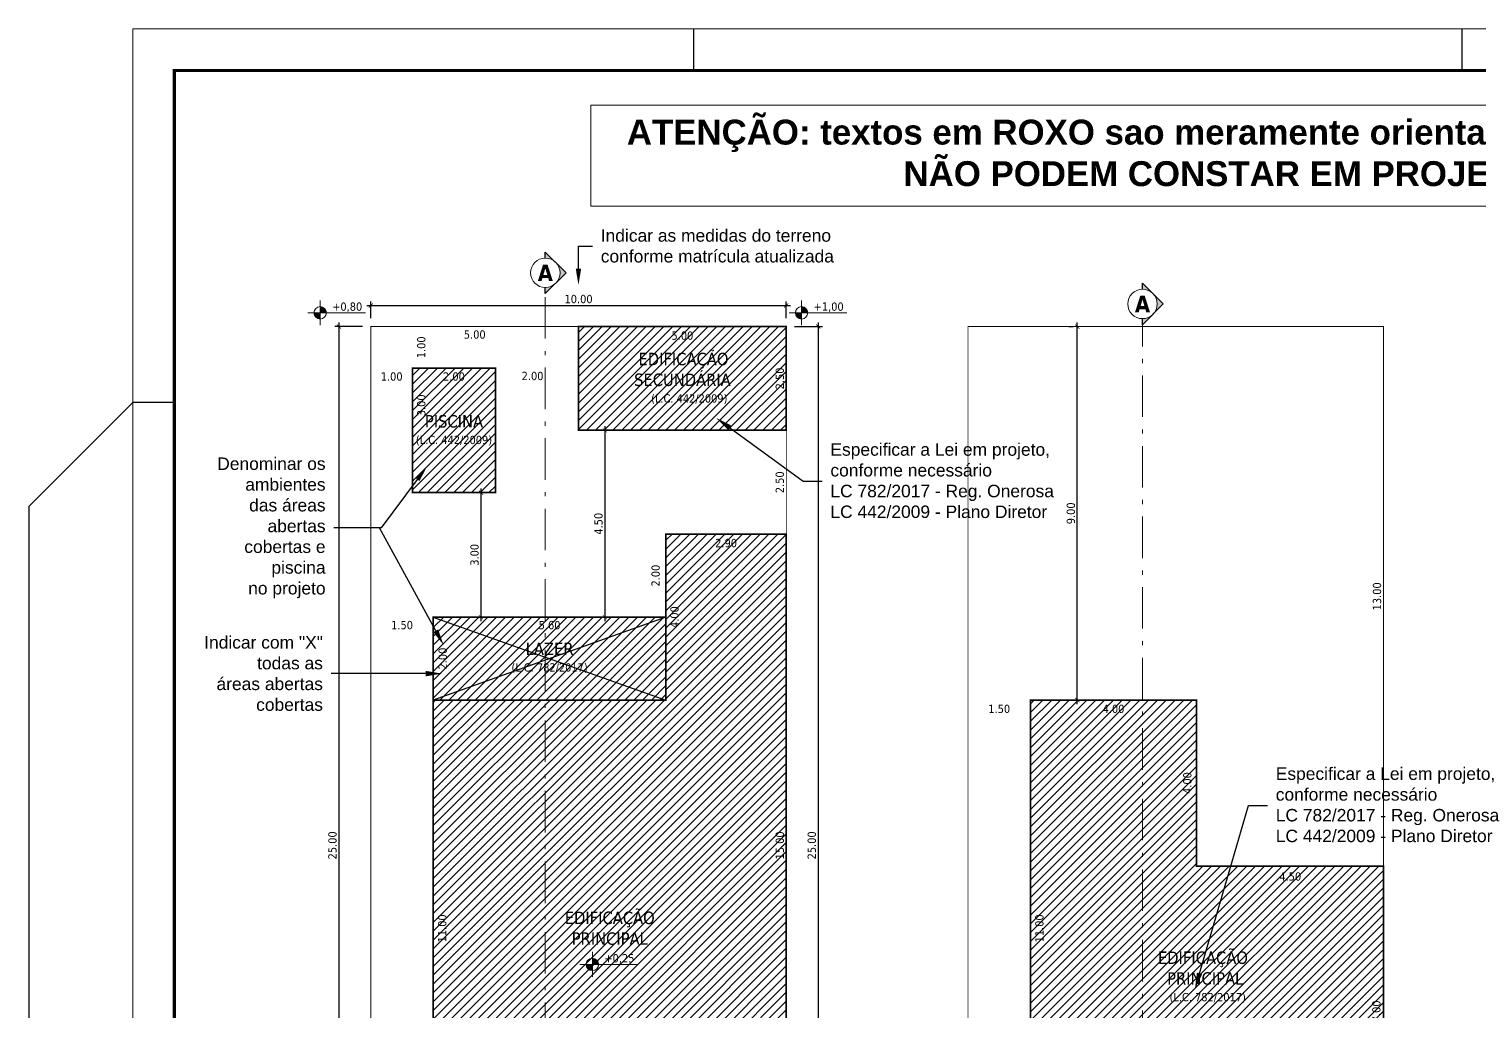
# Model space of a CAD drawing. Extents: x 1213.3 to 1311.5, y 1171.4 to 1217.5.
# Drawn here: x 1213.27 to 1248.2, y 1190.81 to 1214.47 of the extents above; entities that cross this region are included whole.
import ezdxf
from ezdxf import colors
from ezdxf.entities.mleader import LeaderData, LeaderLine
from ezdxf.math import Vec2, Vec3

# ---------------------------------------------------------------- set-up
doc = ezdxf.new("R2010")
doc.units = 0
doc.linetypes.add('Linha Para Cortes', pattern=[1.6, 1, -0.3, 0, -0.3])
doc.layers.add('Observações - NÃO PLOTAR', color=200, linetype='Continuous', plot=False)
doc.styles.add('_arial decreto', font='arial.ttf')
doc.styles.add('_tahoma decreto', font='tahoma.ttf')
doc.dimstyles.new('100 COM LINHAS DECRETO', dxfattribs={"dimtxt": 0.2, "dimasz": 0.1, "dimexe": 0.1, "dimexo": 0.2, "dimgap": 0.05, "dimtad": 1, "dimzin": 4, "dimdsep": 46, "dimtxsty": '_tahoma decreto', "dimblk": 'ARCHTICK', "dimcen": 2, "dimdle": 0.1, "dimazin": 0, "dimtfac": 1, "dimtofl": 0, "dimtmove": 2, "dimatfit": 3, "dimldrblk": 'OPEN30', "dimfxl": 1, "dimtolj": 1, "dimtzin": 0, "dimarcsym": 0})
doc.dimstyles.new('100 SEM LINHAS DECRETO', dxfattribs={"dimtxt": 0.2, "dimasz": 0.1, "dimexe": 0.1, "dimexo": 0.2, "dimgap": 0.05, "dimtad": 1, "dimzin": 4, "dimdsep": 46, "dimtxsty": '_tahoma decreto', "dimblk": 'ARCHTICK', "dimcen": 2, "dimdle": 0.1, "dimse1": 1, "dimse2": 1, "dimsd1": 1, "dimsd2": 1, "dimazin": 0, "dimtfac": 1, "dimtofl": 0, "dimtmove": 2, "dimatfit": 3, "dimldrblk": 'OPEN30', "dimfxl": 1, "dimtolj": 1, "dimtzin": 0, "dimarcsym": 0})
pattern_1 = [(45, (1017.38674, 1222.6896), (-0.10606602, 0.10606602), [])]

# ---------------------------------------------------------------- blocks, each defined once
blk = doc.blocks.new('_ArchTick')
at = {"color": 0, "linetype": 'ByBlock', "const_width": 0.15}
blk.add_lwpolyline([(-0.5, -0.5), (0.5, 0.5)], dxfattribs=at)
blk = doc.blocks.new('*D7')
at = {"color": 0, "lineweight": -2, "transparency": 16777216}
for p, q in [((1221.402, 1207.811), (1231.602, 1207.811)), ((1221.502, 1207.503), (1221.502, 1207.911)), ((1231.502, 1207.503), (1231.502, 1207.911))]:
    blk.add_line(p, q, dxfattribs=at)
at = {"layer": 'Defpoints', "color": 0, "ltscale": 2, "transparency": 16777216}
for p in [(1231.502, 1207.811), (1221.502, 1207.303), (1231.502, 1207.303)]:
    blk.add_point(p, dxfattribs=at)
at = {"color": 0, "lineweight": -2, "ltscale": 2, "transparency": 16777216, "xscale": 0.1, "yscale": 0.1, "zscale": 0.1, "rotation": 180}
blk.add_blockref('_ArchTick', (1221.502, 1207.811), dxfattribs=at)
at = {"color": 0, "lineweight": -2, "ltscale": 2, "transparency": 16777216, "xscale": 0.1, "yscale": 0.1, "zscale": 0.1}
blk.add_blockref('_ArchTick', (1231.502, 1207.811), dxfattribs=at)
at = {"color": 0, "ltscale": 2, "transparency": 16777216, "insert": (1226.502, 1207.965), "char_height": 0.2, "attachment_point": 5, "style": '_tahoma decreto'}
blk.add_mtext('\\A1;10.00', dxfattribs=at)
blk = doc.blocks.new('_Open30')
at = {"color": 0, "linetype": 'ByBlock', "lineweight": -2}
for p, q in [((-1, 0.27), (0, 0)), ((0, 0), (-1, -0.27)), ((0, 0), (-1, 0))]:
    blk.add_line(p, q, dxfattribs=at)
blk = doc.blocks.new('*D8')
at = {"color": 0, "lineweight": -2, "transparency": 16777216}
for p, q in [((1221.302, 1207.303), (1220.632, 1207.303)), ((1220.732, 1207.403), (1220.732, 1182.203)), ((1221.302, 1182.303), (1220.632, 1182.303))]:
    blk.add_line(p, q, dxfattribs=at)
at = {"layer": 'Defpoints', "color": 0, "ltscale": 2, "transparency": 16777216}
for p in [(1221.502, 1207.303), (1220.732, 1182.303), (1221.502, 1182.303)]:
    blk.add_point(p, dxfattribs=at)
at = {"color": 0, "lineweight": -2, "ltscale": 2, "transparency": 16777216, "xscale": 0.1, "yscale": 0.1, "zscale": 0.1}
for p, rotation in [((1220.732, 1207.303), 90), ((1220.732, 1182.303), 270)]:
    blk.add_blockref('_ArchTick', p, dxfattribs=dict(at, rotation=rotation))
at = {"color": 0, "ltscale": 2, "transparency": 16777216, "insert": (1220.578, 1194.803), "char_height": 0.2, "attachment_point": 5, "rotation": 90, "style": '_tahoma decreto'}
blk.add_mtext('\\A1;25.00', dxfattribs=at)
blk = doc.blocks.new('*D9')
at = {"layer": 'Defpoints', "color": 0, "ltscale": 2, "transparency": 16777216}
for p in [(1226.502, 1207.303), (1231.502, 1207.303), (1231.502, 1206.93)]:
    blk.add_point(p, dxfattribs=at)
at = {"color": 0, "ltscale": 2, "transparency": 16777216, "insert": (1229.002, 1207.084), "char_height": 0.2, "attachment_point": 5, "style": '_tahoma decreto'}
blk.add_mtext('\\A1;5.00', dxfattribs=at)
blk = doc.blocks.new('*D10')
at = {"layer": 'Defpoints', "color": 0, "ltscale": 2, "transparency": 16777216}
for p in [(1221.502, 1207.303), (1226.502, 1207.303), (1221.502, 1206.956)]:
    blk.add_point(p, dxfattribs=at)
at = {"color": 0, "ltscale": 2, "transparency": 16777216, "insert": (1224.002, 1207.11), "char_height": 0.2, "attachment_point": 5, "style": '_tahoma decreto'}
blk.add_mtext('\\A1;5.00', dxfattribs=at)
blk = doc.blocks.new('*D11')
at = {"layer": 'Defpoints', "color": 0, "ltscale": 2, "transparency": 16777216}
for p in [(1221.502, 1206.303), (1222.502, 1206.303), (1221.502, 1205.944)]:
    blk.add_point(p, dxfattribs=at)
at = {"color": 0, "ltscale": 2, "transparency": 16777216, "insert": (1222.002, 1206.098), "char_height": 0.2, "attachment_point": 5, "style": '_tahoma decreto'}
blk.add_mtext('\\A1;1.00', dxfattribs=at)
blk = doc.blocks.new('*D12')
at = {"layer": 'Defpoints', "color": 0, "ltscale": 2, "transparency": 16777216}
for p in [(1222.502, 1206.303), (1224.502, 1206.303), (1222.502, 1205.944)]:
    blk.add_point(p, dxfattribs=at)
at = {"color": 0, "ltscale": 2, "transparency": 16777216, "insert": (1223.502, 1206.098), "char_height": 0.2, "attachment_point": 5, "style": '_tahoma decreto'}
blk.add_mtext('\\A1;2.00', dxfattribs=at)
blk = doc.blocks.new('*D13')
at = {"layer": 'Defpoints', "color": 0, "ltscale": 2, "transparency": 16777216}
for p in [(1222.502, 1207.303), (1222.871, 1207.303), (1222.502, 1206.303)]:
    blk.add_point(p, dxfattribs=at)
at = {"color": 0, "ltscale": 2, "transparency": 16777216, "insert": (1222.716, 1206.803), "char_height": 0.2, "attachment_point": 5, "rotation": 90, "style": '_tahoma decreto'}
blk.add_mtext('\\A1;1.00', dxfattribs=at)
blk = doc.blocks.new('*D14')
at = {"layer": 'Defpoints', "color": 0, "ltscale": 2, "transparency": 16777216}
for p in [(1222.502, 1206.303), (1222.502, 1203.303), (1222.871, 1203.303)]:
    blk.add_point(p, dxfattribs=at)
at = {"color": 0, "ltscale": 2, "transparency": 16777216, "insert": (1222.716, 1205.406), "char_height": 0.2, "attachment_point": 5, "rotation": 90, "style": '_tahoma decreto'}
blk.add_mtext('\\A1;3.00', dxfattribs=at)
blk = doc.blocks.new('*D15')
at = {"layer": 'Defpoints', "color": 0, "ltscale": 2, "transparency": 16777216}
for p in [(1224.502, 1206.303), (1226.502, 1206.303), (1224.502, 1205.944)]:
    blk.add_point(p, dxfattribs=at)
at = {"color": 0, "ltscale": 2, "transparency": 16777216, "insert": (1225.394, 1206.111), "char_height": 0.2, "attachment_point": 5, "style": '_tahoma decreto'}
blk.add_mtext('\\A1;2.00', dxfattribs=at)
blk = doc.blocks.new('*D16')
at = {"layer": 'Defpoints', "color": 0, "ltscale": 2, "transparency": 16777216}
for p in [(1231.502, 1207.303), (1231.502, 1204.803), (1231.502, 1204.803)]:
    blk.add_point(p, dxfattribs=at)
at = {"color": 0, "ltscale": 2, "transparency": 16777216, "insert": (1231.348, 1206.053), "char_height": 0.2, "attachment_point": 5, "rotation": 90, "style": '_tahoma decreto'}
blk.add_mtext('\\A1;2.50', dxfattribs=at)
blk = doc.blocks.new('*D17')
at = {"layer": 'Defpoints', "color": 0, "ltscale": 2, "transparency": 16777216}
for p in [(1231.502, 1204.803), (1231.502, 1202.301), (1231.502, 1202.301)]:
    blk.add_point(p, dxfattribs=at)
at = {"color": 0, "ltscale": 2, "transparency": 16777216, "insert": (1231.348, 1203.552), "char_height": 0.2, "attachment_point": 5, "rotation": 90, "style": '_tahoma decreto'}
blk.add_mtext('\\A1;2.50', dxfattribs=at)
blk = doc.blocks.new('*D18')
at = {"layer": 'Defpoints', "color": 0, "ltscale": 2, "transparency": 16777216}
for p in [(1231.502, 1202.301), (1231.502, 1187.303), (1231.502, 1187.303)]:
    blk.add_point(p, dxfattribs=at)
at = {"color": 0, "ltscale": 2, "transparency": 16777216, "insert": (1231.348, 1194.802), "char_height": 0.2, "attachment_point": 5, "rotation": 90, "style": '_tahoma decreto'}
blk.add_mtext('\\A1;15.00', dxfattribs=at)
blk = doc.blocks.new('*D20')
at = {"layer": 'Defpoints', "color": 0, "ltscale": 2, "transparency": 16777216}
for p in [(1228.606, 1202.301), (1231.502, 1202.301), (1231.502, 1201.931)]:
    blk.add_point(p, dxfattribs=at)
at = {"color": 0, "ltscale": 2, "transparency": 16777216, "insert": (1230.054, 1202.085), "char_height": 0.2, "attachment_point": 5, "style": '_tahoma decreto'}
blk.add_mtext('\\A1;2.90', dxfattribs=at)
blk = doc.blocks.new('*D21')
at = {"color": 0, "lineweight": -2, "transparency": 16777216}
for p, q in [((1227.135, 1204.903), (1227.135, 1200.203)), ((1226.702, 1204.803), (1227.235, 1204.803)), ((1226.702, 1200.303), (1227.235, 1200.303))]:
    blk.add_line(p, q, dxfattribs=at)
at = {"layer": 'Defpoints', "color": 0, "ltscale": 2, "transparency": 16777216}
for p in [(1226.502, 1204.803), (1226.502, 1200.303), (1227.135, 1200.303)]:
    blk.add_point(p, dxfattribs=at)
at = {"color": 0, "lineweight": -2, "ltscale": 2, "transparency": 16777216, "xscale": 0.1, "yscale": 0.1, "zscale": 0.1}
for p, rotation in [((1227.135, 1204.803), 90), ((1227.135, 1200.303), 270)]:
    blk.add_blockref('_ArchTick', p, dxfattribs=dict(at, rotation=rotation))
at = {"color": 0, "ltscale": 2, "transparency": 16777216, "insert": (1226.981, 1202.553), "char_height": 0.2, "attachment_point": 5, "rotation": 90, "style": '_tahoma decreto'}
blk.add_mtext('\\A1;4.50', dxfattribs=at)
blk = doc.blocks.new('*D22')
at = {"layer": 'Defpoints', "color": 0, "ltscale": 2, "transparency": 16777216}
for p in [(1223.002, 1200.303), (1223.002, 1198.303), (1223.386, 1198.303)]:
    blk.add_point(p, dxfattribs=at)
at = {"color": 0, "ltscale": 2, "transparency": 16777216, "insert": (1223.232, 1199.303), "char_height": 0.2, "attachment_point": 5, "rotation": 90, "style": '_tahoma decreto'}
blk.add_mtext('\\A1;2.00', dxfattribs=at)
blk = doc.blocks.new('*D23')
at = {"layer": 'Defpoints', "color": 0, "ltscale": 2, "transparency": 16777216}
for p in [(1223.002, 1200.303), (1228.606, 1200.303), (1228.606, 1199.953)]:
    blk.add_point(p, dxfattribs=at)
at = {"color": 0, "ltscale": 2, "transparency": 16777216, "insert": (1225.804, 1200.108), "char_height": 0.2, "attachment_point": 5, "style": '_tahoma decreto'}
blk.add_mtext('\\A1;5.60', dxfattribs=at)
blk = doc.blocks.new('*D24')
at = {"layer": 'Defpoints', "color": 0, "ltscale": 2, "transparency": 16777216}
for p in [(1228.606, 1202.301), (1228.512, 1200.303), (1228.606, 1200.303)]:
    blk.add_point(p, dxfattribs=at)
at = {"color": 0, "ltscale": 2, "transparency": 16777216, "insert": (1228.358, 1201.302), "char_height": 0.2, "attachment_point": 5, "rotation": 90, "style": '_tahoma decreto'}
blk.add_mtext('\\A1;2.00', dxfattribs=at)
blk = doc.blocks.new('*D25')
at = {"layer": 'Defpoints', "color": 0, "ltscale": 2, "transparency": 16777216}
for p in [(1228.606, 1202.301), (1228.606, 1198.303), (1228.966, 1198.303)]:
    blk.add_point(p, dxfattribs=at)
at = {"color": 0, "ltscale": 2, "transparency": 16777216, "insert": (1228.812, 1200.302), "char_height": 0.2, "attachment_point": 5, "rotation": 90, "style": '_tahoma decreto'}
blk.add_mtext('\\A1;4.00', dxfattribs=at)
blk = doc.blocks.new('*D26')
at = {"layer": 'Defpoints', "color": 0, "ltscale": 2, "transparency": 16777216}
for p in [(1221.502, 1200.303), (1223.002, 1200.303), (1223.002, 1199.953)]:
    blk.add_point(p, dxfattribs=at)
at = {"color": 0, "ltscale": 2, "transparency": 16777216, "insert": (1222.252, 1200.108), "char_height": 0.2, "attachment_point": 5, "style": '_tahoma decreto'}
blk.add_mtext('\\A1;1.50', dxfattribs=at)
blk = doc.blocks.new('*D27')
at = {"color": 0, "lineweight": -2, "transparency": 16777216}
for p, q in [((1224.302, 1203.303), (1224.052, 1203.303)), ((1224.152, 1203.403), (1224.152, 1200.203)), ((1224.302, 1200.303), (1224.052, 1200.303))]:
    blk.add_line(p, q, dxfattribs=at)
at = {"layer": 'Defpoints', "color": 0, "ltscale": 2, "transparency": 16777216}
for p in [(1224.502, 1203.303), (1224.152, 1200.303), (1224.502, 1200.303)]:
    blk.add_point(p, dxfattribs=at)
at = {"color": 0, "lineweight": -2, "ltscale": 2, "transparency": 16777216, "xscale": 0.1, "yscale": 0.1, "zscale": 0.1}
for p, rotation in [((1224.152, 1203.303), 90), ((1224.152, 1200.303), 270)]:
    blk.add_blockref('_ArchTick', p, dxfattribs=dict(at, rotation=rotation))
at = {"color": 0, "ltscale": 2, "transparency": 16777216, "insert": (1223.998, 1201.803), "char_height": 0.2, "attachment_point": 5, "rotation": 90, "style": '_tahoma decreto'}
blk.add_mtext('\\A1;3.00', dxfattribs=at)
blk = doc.blocks.new('*D28')
at = {"layer": 'Defpoints', "color": 0, "ltscale": 2, "transparency": 16777216}
for p in [(1223.037, 1198.303), (1223.374, 1198.303), (1223.037, 1187.303)]:
    blk.add_point(p, dxfattribs=at)
at = {"color": 0, "ltscale": 2, "transparency": 16777216, "insert": (1223.22, 1192.803), "char_height": 0.2, "attachment_point": 5, "rotation": 90, "style": '_tahoma decreto'}
blk.add_mtext('\\A1;11.00', dxfattribs=at)
blk = doc.blocks.new('*D36')
at = {"color": 0, "lineweight": -2, "transparency": 16777216}
for p, q in [((1231.702, 1207.303), (1232.372, 1207.303)), ((1232.272, 1207.403), (1232.272, 1182.203)), ((1231.702, 1182.303), (1232.372, 1182.303))]:
    blk.add_line(p, q, dxfattribs=at)
at = {"layer": 'Defpoints', "color": 0, "ltscale": 2, "transparency": 16777216}
for p in [(1231.502, 1207.303), (1231.502, 1182.303), (1232.272, 1182.303)]:
    blk.add_point(p, dxfattribs=at)
at = {"color": 0, "lineweight": -2, "ltscale": 2, "transparency": 16777216, "xscale": 0.1, "yscale": 0.1, "zscale": 0.1}
for p, rotation in [((1232.272, 1207.303), 90), ((1232.272, 1182.303), 270)]:
    blk.add_blockref('_ArchTick', p, dxfattribs=dict(at, rotation=rotation))
at = {"color": 0, "ltscale": 2, "transparency": 16777216, "insert": (1232.118, 1194.803), "char_height": 0.2, "attachment_point": 5, "rotation": 90, "style": '_tahoma decreto'}
blk.add_mtext('\\A1;25.00', dxfattribs=at)
blk = doc.blocks.new('*D38')
at = {"layer": 'Defpoints', "color": 0, "ltscale": 2, "transparency": 16777216}
for p in [(1237.38, 1198.304), (1241.38, 1198.304), (1241.38, 1197.936)]:
    blk.add_point(p, dxfattribs=at)
at = {"color": 0, "ltscale": 2, "transparency": 16777216, "insert": (1239.38, 1198.09), "char_height": 0.2, "attachment_point": 5, "style": '_tahoma decreto'}
blk.add_mtext('\\A1;4.00', dxfattribs=at)
blk = doc.blocks.new('*D43')
at = {"color": 0, "lineweight": -2, "transparency": 16777216}
for p, q in [((1238.309, 1207.303), (1238.409, 1207.303)), ((1238.509, 1198.204), (1238.509, 1207.403)), ((1238.61, 1198.304), (1238.409, 1198.304))]:
    blk.add_line(p, q, dxfattribs=at)
at = {"layer": 'Defpoints', "color": 0, "ltscale": 2, "transparency": 16777216}
for p in [(1238.509, 1207.303), (1238.509, 1207.303), (1238.81, 1198.304)]:
    blk.add_point(p, dxfattribs=at)
at = {"color": 0, "lineweight": -2, "ltscale": 2, "transparency": 16777216, "xscale": 0.1, "yscale": 0.1, "zscale": 0.1}
for p, rotation in [((1238.509, 1207.303), 90), ((1238.509, 1198.304), 270)]:
    blk.add_blockref('_ArchTick', p, dxfattribs=dict(at, rotation=rotation))
at = {"color": 0, "ltscale": 2, "transparency": 16777216, "insert": (1238.355, 1202.803), "char_height": 0.2, "attachment_point": 5, "rotation": 90, "style": '_tahoma decreto'}
blk.add_mtext('\\A1;9.00', dxfattribs=at)
blk = doc.blocks.new('*D44')
at = {"layer": 'Defpoints', "color": 0, "ltscale": 2, "transparency": 16777216}
for p in [(1235.88, 1198.304), (1237.38, 1198.304), (1235.88, 1197.863)]:
    blk.add_point(p, dxfattribs=at)
at = {"color": 0, "ltscale": 2, "transparency": 16777216, "insert": (1236.63, 1198.09), "char_height": 0.2, "attachment_point": 5, "style": '_tahoma decreto'}
blk.add_mtext('\\A1;1.50', dxfattribs=at)
blk = doc.blocks.new('*D45')
at = {"layer": 'Defpoints', "color": 0, "ltscale": 2, "transparency": 16777216}
for p in [(1241.387, 1193.828), (1245.887, 1193.828), (1245.887, 1193.828)]:
    blk.add_point(p, dxfattribs=at)
at = {"color": 0, "ltscale": 2, "transparency": 16777216, "insert": (1243.637, 1194.051), "char_height": 0.2, "attachment_point": 5, "style": '_tahoma decreto'}
blk.add_mtext('\\A1;4.50', dxfattribs=at)
blk = doc.blocks.new('*D50')
at = {"layer": 'Defpoints', "color": 0, "ltscale": 2, "transparency": 16777216}
for p in [(1237.38, 1198.304), (1237.38, 1187.303), (1237.753, 1187.303)]:
    blk.add_point(p, dxfattribs=at)
at = {"color": 0, "ltscale": 2, "transparency": 16777216, "insert": (1237.598, 1192.803), "char_height": 0.2, "attachment_point": 5, "rotation": 90, "style": '_tahoma decreto'}
blk.add_mtext('\\A1;11.00', dxfattribs=at)
blk = doc.blocks.new('*D51')
at = {"layer": 'Defpoints', "color": 0, "ltscale": 2, "transparency": 16777216}
for p in [(1241.38, 1198.304), (1241.313, 1194.304), (1241.38, 1194.304)]:
    blk.add_point(p, dxfattribs=at)
at = {"color": 0, "ltscale": 2, "transparency": 16777216, "insert": (1241.159, 1196.304), "char_height": 0.2, "attachment_point": 5, "rotation": 90, "style": '_tahoma decreto'}
blk.add_mtext('\\A1;4.00', dxfattribs=at)
blk = doc.blocks.new('*D52')
at = {"layer": 'Defpoints', "color": 0, "ltscale": 2, "transparency": 16777216}
for p in [(1245.88, 1194.303), (1245.865, 1187.303), (1245.88, 1187.303)]:
    blk.add_point(p, dxfattribs=at)
at = {"color": 0, "ltscale": 2, "transparency": 16777216, "insert": (1245.711, 1190.803), "char_height": 0.2, "attachment_point": 5, "rotation": 90, "style": '_tahoma decreto'}
blk.add_mtext('\\A1;7.00', dxfattribs=at)
blk = doc.blocks.new('*D54')
at = {"layer": 'Defpoints', "color": 0, "ltscale": 2, "transparency": 16777216}
for p in [(1245.88, 1207.303), (1245.88, 1207.303), (1245.88, 1194.303)]:
    blk.add_point(p, dxfattribs=at)
at = {"color": 0, "ltscale": 2, "transparency": 16777216, "insert": (1245.726, 1200.803), "char_height": 0.2, "attachment_point": 5, "rotation": 90, "style": '_tahoma decreto'}
blk.add_mtext('\\A1;13.00', dxfattribs=at)
blk = doc.blocks.new('NÃO PLOTAR')
at = {"layer": 'Observações - NÃO PLOTAR', "color": 200, "linetype": 'Continuous', "lineweight": 0}
blk.add_lwpolyline([(1226.798, 1212.637), (1255.987, 1212.637), (1255.987, 1210.202), (1226.798, 1210.202)], close=True, dxfattribs=at)
at = {"layer": 'Observações - NÃO PLOTAR', "color": 200, "linetype": 'Continuous', "lineweight": 0, "insert": (1227.664, 1211.484), "char_height": 0.6, "width": 28.87396, "attachment_point": 4, "style": '_arial decreto'}
blk.add_mtext('{\\fArial|b1|i0|c0|p34;ATENÇÃO: textos em ROXO sao meramente orientações e lembretes. \\P\\pxqc;NÃO PODEM CONSTAR EM PROJETO!}', dxfattribs=at)
at = {"layer": 'Observações - NÃO PLOTAR', "color": 200}
ml = blk.add_multileader_mtext('Standard', dxfattribs=at)
ml.set_content('Indicar as medidas do terreno conforme matrícula atualizada', color=200, style='_arial decreto')
ml.set_leader_properties(linetype='ByLayer', lineweight=-1)
ml.build(insert=Vec2(0, 0))
ml.multileader.update_dxf_attribs({"text_left_attachment_type": 2, "text_right_attachment_type": 2, "text_top_attachment_type": 0, "text_bottom_attachment_type": 0, "dogleg_length": 0.1, "arrow_head_size": 0.4})
ctx = ml.context
ctx.base_point, ctx.char_height, ctx.arrow_head_size, ctx.landing_gap_size, ctx.plane_origin = Vec3(1226.836, 1209.243), 0.3, 0.4, 0.2, Vec3(1231.906, 1205.127)
ctx.left_attachment, ctx.right_attachment = 2, 2
notes = []
notes.append((ctx, [(0, (1, 1, 0), (1226.5, 1209.243), (1, 0), 0.336, [(0, [(1226.499, 1208.302)], 256, [])])]))
ctx.mtext.insert, ctx.mtext.width, ctx.mtext.defined_height, ctx.mtext.flow_direction = Vec3(1227.036, 1209.648), 5.89605, 0.955, 5
ml = blk.add_multileader_mtext('Standard', dxfattribs=at)
ml.set_content('Especificar a Lei em projeto, conforme necessário\\PLC 782/2017 - Reg. Onerosa\\PLC 442/2009 - Plano Diretor', color=200, style='_arial decreto')
ml.set_leader_properties(linetype='ByLayer', lineweight=-1)
ml.build(insert=Vec2(0, 0))
ml.multileader.update_dxf_attribs({"text_left_attachment_type": 2, "text_right_attachment_type": 2, "text_top_attachment_type": 0, "text_bottom_attachment_type": 0, "dogleg_length": 0.1, "arrow_head_size": 0.4})
ctx = ml.context
ctx.base_point, ctx.char_height, ctx.arrow_head_size, ctx.landing_gap_size, ctx.plane_origin = Vec3(1232.365, 1203.578), 0.3, 0.4, 0.2, Vec3(1235.921, 1205.023)
ctx.left_attachment, ctx.right_attachment = 2, 2
notes.append((ctx, [(0, (1, 1, 0), (1231.907, 1203.578), (1, 0), 0.458, [(0, [(1229.811, 1205.104)], 256, [])])]))
ctx.mtext.insert, ctx.mtext.width, ctx.mtext.flow_direction = Vec3(1232.565, 1204.491), 5.81427, 5
ml = blk.add_multileader_mtext('Standard', dxfattribs=at)
ml.set_content('Denominar os \\Pambientes \\Pdas áreas\\Pabertas \\Pcobertas e \\Ppiscina \\Pno projeto', color=200, style='_arial decreto')
ml.set_leader_properties(linetype='ByLayer', lineweight=-1)
ml.build(insert=Vec2(0, 0))
ml.multileader.update_dxf_attribs({"text_left_attachment_type": 2, "text_right_attachment_type": 2, "text_top_attachment_type": 0, "text_bottom_attachment_type": 0, "dogleg_length": 0.1, "arrow_head_size": 0.4})
ctx = ml.context
ctx.base_point, ctx.char_height, ctx.arrow_head_size, ctx.landing_gap_size, ctx.plane_origin = Vec3(1217.651, 1202.454), 0.3, 0.4, 0.2, Vec3(1219.182, 1199.485)
ctx.left_attachment, ctx.right_attachment, ctx.text_align_type = 2, 2, 2
notes.append((ctx, [(0, (1, 1, 0), (1221.709, 1202.454), (-1, 0), 1.097, [(0, [(1223.255, 1199.623)], 256, [])])]))
ctx.mtext.insert, ctx.mtext.alignment, ctx.mtext.flow_direction = Vec3(1220.411, 1204.149), 3, 5
ml = blk.add_multileader_mtext('Standard', dxfattribs=at)
ml.set_content('.', color=200, style='_arial decreto')
ml.set_leader_properties(linetype='ByLayer', lineweight=-1)
ml.build(insert=Vec2(0, 0))
ml.multileader.update_dxf_attribs({"text_left_attachment_type": 2, "text_right_attachment_type": 2, "text_top_attachment_type": 0, "text_bottom_attachment_type": 0, "dogleg_length": 0.1, "arrow_head_size": 0.4})
ctx = ml.context
ctx.base_point, ctx.char_height, ctx.arrow_head_size, ctx.landing_gap_size, ctx.plane_origin, ctx.plane_x_axis, ctx.plane_y_axis = Vec3(1221.709, 1202.454), 0.005, 0.4, 0.2, Vec3(1227.65, 1204.53), Vec3(-1, 0), Vec3(0, -1)
ctx.left_attachment, ctx.right_attachment, ctx.text_align_type = 2, 2, 2
notes.append((ctx, [(1, (1, 1, 0), (1221.749, 1202.454), (-1, 0), 0.04, [(0, [(1222.858, 1203.942)], 256, [])])]))
ctx.mtext.insert, ctx.mtext.text_direction, ctx.mtext.rotation, ctx.mtext.alignment, ctx.mtext.flow_direction = Vec3(1221.508, 1202.451), Vec3(-1, 0), 3.141593, 3, 5
ml = blk.add_multileader_mtext('Standard', dxfattribs=at)
ml.set_content('Indicar com "X" \\Ptodas as \\Páreas abertas \\Pcobertas', color=200, style='_arial decreto')
ml.set_leader_properties(linetype='ByLayer', lineweight=-1)
ml.build(insert=Vec2(0, 0))
ml.multileader.update_dxf_attribs({"text_left_attachment_type": 2, "text_right_attachment_type": 2, "text_top_attachment_type": 0, "text_bottom_attachment_type": 0, "dogleg_length": 0.1, "arrow_head_size": 0.4})
ctx = ml.context
ctx.base_point, ctx.char_height, ctx.arrow_head_size, ctx.landing_gap_size, ctx.plane_origin = Vec3(1217.346, 1198.941), 0.3, 0.4, 0.2, Vec3(1219.56, 1197.157)
ctx.left_attachment, ctx.right_attachment, ctx.text_align_type = 2, 2, 2
notes.append((ctx, [(0, (1, 1, 0), (1220.547, 1198.941), (-1, 0), 0.000347, [(0, [(1223.219, 1198.941)], 256, [])])]))
ctx.mtext.insert, ctx.mtext.alignment, ctx.mtext.flow_direction = Vec3(1220.347, 1199.844), 3, 5
ml = blk.add_multileader_mtext('Standard', dxfattribs=at)
ml.set_content('Especificar a Lei em projeto, conforme necessário\\PLC 782/2017 - Reg. Onerosa\\PLC 442/2009 - Plano Diretor', color=200, style='_arial decreto')
ml.set_leader_properties(linetype='ByLayer', lineweight=-1)
ml.build(insert=Vec2(0, 0))
ml.multileader.update_dxf_attribs({"text_left_attachment_type": 2, "text_right_attachment_type": 2, "text_top_attachment_type": 0, "text_bottom_attachment_type": 0, "dogleg_length": 0.1, "arrow_head_size": 0.4})
ctx = ml.context
ctx.base_point, ctx.char_height, ctx.arrow_head_size, ctx.landing_gap_size, ctx.plane_origin = Vec3(1243.087, 1195.767), 0.3, 0.4, 0.2, Vec3(1246.643, 1197.212)
ctx.left_attachment, ctx.right_attachment = 2, 2
notes.append((ctx, [(0, (1, 1, 0), (1242.629, 1195.767), (1, 0), 0.458, [(0, [(1241.34, 1191.331)], 256, [])])]))
ctx.mtext.insert, ctx.mtext.width, ctx.mtext.flow_direction = Vec3(1243.287, 1196.68), 5.81427, 5
for ctx, leaders in notes:
    for number, flags, end, landing, length, lines in leaders:
        leader = LeaderData()
        leader.index, (leader.has_last_leader_line, leader.has_dogleg_vector, leader.attachment_direction) = number, flags
        leader.last_leader_point, leader.dogleg_vector, leader.dogleg_length = Vec3(end), Vec3(landing), length
        for number, points, colour, breaks in lines:
            line = LeaderLine()
            line.index, line.vertices, line.color, line.breaks = number, Vec3.list(points), colors.encode_raw_color(colour), breaks
            leader.lines.append(line)
        ctx.leaders.append(leader)

msp = doc.modelspace()

# ---------------------------------------------------------------- hatches: boundary and pattern name
h = msp.add_hatch(color=7)
h.dxf.hatch_style = 1
h.paths.add_polyline_path([(1225.9515, 1208.8482, -0.1989124), (1226.055, 1208.5982, -0.1989124), (1225.9515, 1208.3482), (1226.2015, 1208.5982)])
h.paths.add_polyline_path([(1225.7015, 1209.0982), (1225.7015, 1208.9517, -0.1989124), (1225.9515, 1208.8482)])
h.paths.add_polyline_path([(1225.9515, 1208.3482, -0.1989124), (1225.7015, 1208.2446), (1225.7015, 1208.0982)])
h = msp.add_hatch(color=7)
h.dxf.hatch_style = 1
h.paths.add_polyline_path([(1240.329, 1208.0978, -0.1989124), (1240.4326, 1207.8478, -0.1989124), (1240.329, 1207.5978), (1240.579, 1207.8478)])
h.paths.add_polyline_path([(1240.079, 1208.3478), (1240.079, 1208.2014, -0.1989124), (1240.329, 1208.0978)])
h.paths.add_polyline_path([(1240.329, 1207.5978, -0.1989124), (1240.079, 1207.4943), (1240.079, 1207.3478)])
h = msp.add_hatch(color=7)
h.dxf.hatch_style = 1
h.paths.add_polyline_path([(1220.28, 1207.7849), (1220.28, 1207.6349), (1220.43, 1207.6349, 0.4142136)])
h.paths.add_polyline_path([(1220.28, 1207.6349), (1220.13, 1207.6349, 0.4142136), (1220.28, 1207.4849)])
h = msp.add_hatch(color=7)
h.dxf.hatch_style = 1
h.paths.add_polyline_path([(1231.8713, 1207.7849), (1231.8713, 1207.6349), (1232.0213, 1207.6349, 0.4142136)])
h.paths.add_polyline_path([(1231.8713, 1207.6349), (1231.7213, 1207.6349, 0.4142136), (1231.8713, 1207.4849)])
at = {"true_color": 0x38e000}
h = msp.add_hatch(dxfattribs=at)
h.set_pattern_fill('_USER,_O', color=82, scale=0.15, angle=45, pattern_type=0)
h.set_pattern_definition(pattern_1)
h.paths.add_polyline_path([(1226.5021, 1204.8033), (1231.5021, 1204.8033), (1231.5021, 1207.3033), (1226.5021, 1207.3033)])
h = msp.add_hatch(dxfattribs=at)
h.set_pattern_fill('_USER,_O', color=82, scale=0.15, angle=45, pattern_type=0)
h.set_pattern_definition(pattern_1)
h.paths.add_polyline_path([(1222.5021, 1203.3033), (1224.5021, 1203.3033), (1224.5021, 1206.3033), (1222.5021, 1206.3033)])
h = msp.add_hatch()
h.set_pattern_fill('_USER,_I', color=160, scale=0.15, angle=45, style=2, pattern_type=0)
h.set_pattern_definition([(45, (1015.88674, 1217.6896), (-0.10606602, 0.10606602), [])])
h.paths.add_polyline_path([(1228.6059, 1202.3012), (1231.5021, 1202.3012), (1231.5021, 1187.3033), (1223.0021, 1187.3033), (1223.0021, 1198.3033), (1228.6059, 1198.3033)])
h = msp.add_hatch(dxfattribs=at)
h.set_pattern_fill('_USER,_O', color=82, scale=0.15, angle=45, pattern_type=0)
h.set_pattern_definition([(45, (1020.88674, 1240.1896), (-0.10606602, 0.10606602), [])])
h.paths.add_polyline_path([(1223.0021, 1198.3033), (1228.6059, 1198.3033), (1228.6059, 1200.3033), (1223.0021, 1200.3033)])
h = msp.add_hatch(dxfattribs=at)
h.set_pattern_fill('_USER,_O', color=82, scale=0.15, angle=45, pattern_type=0)
h.set_pattern_definition([(45, (1022.67417, 1240.1896), (-0.10606602, 0.10606602), [])])
h.paths.add_polyline_path([(1237.3797, 1198.3036), (1241.3797, 1198.3036), (1241.3797, 1194.3036), (1245.8797, 1194.3033), (1245.8797, 1187.3033), (1237.3797, 1187.3033)])
h = msp.add_hatch(color=7)
h.dxf.hatch_style = 1
h.paths.add_polyline_path([(1226.8339, 1192.0836), (1226.8339, 1191.9336), (1226.9839, 1191.9336, 0.4142136)])
h.paths.add_polyline_path([(1226.8339, 1191.9336), (1226.6839, 1191.9336, 0.4142136), (1226.8339, 1191.7836)])

# ---------------------------------------------------------------- linework, layer by layer
at = {"color": 7}
for p, q in [((1229.271, 1214.4733), (1229.271, 1213.4733)), ((1247.771, 1214.4733), (1247.771, 1213.4733)), ((1216.771, 1205.4733), (1215.771, 1205.4733)), ((1223.0021, 1200.3033), (1228.6059, 1198.3033)), ((1228.6059, 1200.3033), (1223.0021, 1198.3033))]:
    msp.add_line(p, q, dxfattribs=at)
at = {"color": 7, "linetype": 'Linha Para Cortes', "lineweight": 0}
for p, q in [((1225.7015, 1181.5132), (1225.7015, 1208.2446)), ((1240.079, 1181.3244), (1240.079, 1207.4943))]:
    msp.add_line(p, q, dxfattribs=at)
at = {"color": 7, "linetype": 'Continuous', "lineweight": 0}
for p, q in [((1220.28, 1207.3349), (1220.28, 1207.9349)), ((1231.8713, 1207.3349), (1231.8713, 1207.9349)), ((1219.98, 1207.6349), (1221.373, 1207.6349)), ((1231.5713, 1207.6349), (1232.9644, 1207.6349)), ((1226.5339, 1191.9336), (1227.9269, 1191.9336)), ((1226.8339, 1191.6336), (1226.8339, 1192.2336))]:
    msp.add_line(p, q, dxfattribs=at)
at = {"color": 7, "lineweight": 9}
for points in [[(1215.771, 1175.4733), (1215.771, 1214.4733)], [(1304.771, 1205.4733), (1304.771, 1214.4733), (1215.771, 1214.4733)]]:
    msp.add_lwpolyline(points, dxfattribs=at)
at = {"color": 7, "lineweight": 9, "const_width": 0.08}
for points in [[(1216.771, 1176.4733), (1302.271, 1176.4733), (1302.271, 1204.4733), (1302.271, 1204.4733), (1302.271, 1213.4733), (1216.771, 1213.4733), (1216.771, 1176.4733), (1216.771, 1176.4733)], [(1216.771, 1204.4733), (1216.771, 1176.4733), (1216.771, 1176.4733)]]:
    msp.add_lwpolyline(points, dxfattribs=at)
at = {"color": 7}
for points in [[(1225.7015, 1208.9517), (1225.7015, 1209.0982), (1226.2015, 1208.5982), (1225.7015, 1208.0982), (1225.7015, 1208.2446)], [(1240.079, 1208.2014), (1240.079, 1208.3478), (1240.579, 1207.8478), (1240.079, 1207.3478), (1240.079, 1207.4943)], [(1215.771, 1175.4733), (1213.271, 1177.9733), (1213.271, 1202.9733), (1215.771, 1205.4733)]]:
    msp.add_lwpolyline(points, dxfattribs=at)
for points, const_width in [([(1221.5021, 1207.3033), (1231.5021, 1207.3033), (1231.5021, 1182.3033), (1221.5021, 1182.3033)], 0.02), ([(1226.5021, 1204.8033), (1231.5021, 1204.8033), (1231.5021, 1207.3033), (1226.5021, 1207.3033)], 0.04), ([(1235.8797, 1207.3033), (1245.8797, 1207.3033), (1245.8797, 1182.3033), (1235.8797, 1182.3033)], 0.02), ([(1222.5021, 1203.3033), (1224.5021, 1203.3033), (1224.5021, 1206.3033), (1222.5021, 1206.3033)], 0.04), ([(1223.0021, 1200.3033), (1228.6059, 1200.3033), (1228.6059, 1202.3012), (1231.5021, 1202.3012), (1231.5021, 1187.3033), (1223.0021, 1187.3033)], 0.04), ([(1223.0021, 1200.3033), (1228.6059, 1200.3033), (1228.6059, 1198.3033), (1223.0021, 1198.3033)], 0.04)]:
    msp.add_lwpolyline(points, close=True, dxfattribs=dict(at, const_width=const_width))
at = {"color": 7, "const_width": 0.04}
msp.add_lwpolyline([(1237.3797, 1198.3036), (1237.3797, 1198.3036), (1241.3797, 1198.3036), (1241.3797, 1194.3036), (1245.8797, 1194.3033), (1245.8797, 1187.3033), (1237.3797, 1187.3033), (1237.3797, 1198.3036)], dxfattribs=at)
at = {"color": 7, "linetype": 'Continuous', "lineweight": 0}
for centre, radius in [((1225.7015, 1208.5982), 0.3536), ((1240.079, 1207.8478), 0.3536), ((1220.28, 1207.6349), 0.15), ((1231.8713, 1207.6349), 0.15), ((1226.8339, 1191.9336), 0.15)]:
    msp.add_circle(centre, radius, dxfattribs=at)

# ---------------------------------------------------------------- block references
at = {"layer": 'Observações - NÃO PLOTAR', "ltscale": 2}
msp.add_blockref('NÃO PLOTAR', (0, 0), dxfattribs=at)

# ---------------------------------------------------------------- texts
at = {"color": 7, "linetype": 'Continuous', "lineweight": 0, "style": '_tahoma decreto'}
for s, insert, char_height, attachment_point in [('{\\fTahoma|b1|i0|c0|p34;A}', (1225.7015, 1208.5982), 0.4, 5), ('{\\fTahoma|b1|i0|c0|p34;A}', (1240.079, 1207.8478), 0.4, 5), ('\\pxql;+0,80', (1220.5699, 1207.6523), 0.2, 7), ('\\pxql;+1,00', (1232.1612, 1207.6523), 0.2, 7), ('{\\W0.35859; }EDIFICAÇÃO\\PSECUNDÁRIA\\P{\\W2.93632; \\H0.66667x;\\W1;(L.C. 442/2009)}', (1229.0021, 1206.0533), 0.3, 5), ('\\pxqc;PISCINA\\P{\\fTahoma|b0|i0|c0|p34;\\H0.666667x;(L.C. 442/2009)}', (1223.5021, 1204.8033), 0.3, 5), ('\\pxqc;LAZER\\P{\\H0.666667x;(L.C. 782/2017)}', (1225.804, 1199.3222), 0.3, 5), ('EDIFICAÇÃO\\PPRINCIPAL', (1227.2521, 1192.8033), 0.3, 5), ('EDIFICAÇÃO\\P{\\fTahoma|b0|i0|c0|p34;\\W0.96484; }PRINCIPAL\\P{\\fTahoma|b0|i0|c0|p34;\\W2.04452; }{\\H0.66667x;(L.C. 782/2017)}', (1241.534, 1191.6274), 0.3, 5), ('\\pxql;+0,25', (1227.1237, 1191.9511), 0.2, 7)]:
    msp.add_mtext(s, dxfattribs=dict(at, insert=insert, char_height=char_height, attachment_point=attachment_point))

# ---------------------------------------------------------------- dimensions: what is measured, and where the dimension line sits
at = {"color": 7}
for base, p1, p2, dimstyle, picture, middle in [((1231.5021, 1207.8112), (1221.5021, 1207.3033), (1231.5021, 1207.3033), '100 COM LINHAS DECRETO', '*D7', (1226.5021, 1207.9653)), ((1221.5021, 1206.9557), (1226.5021, 1207.3033), (1221.5021, 1207.3033), '100 SEM LINHAS DECRETO', '*D10', (1224.0021, 1207.1098)), ((1231.5021, 1206.9298), (1226.5021, 1207.3033), (1231.5021, 1207.3033), '100 SEM LINHAS DECRETO', '*D9', (1229.0021, 1207.0839)), ((1221.5021, 1205.9437), (1222.5021, 1206.3033), (1221.5021, 1206.3033), '100 SEM LINHAS DECRETO', '*D11', (1222.0021, 1206.0978)), ((1222.5021, 1205.9437), (1224.5021, 1206.3033), (1222.5021, 1206.3033), '100 SEM LINHAS DECRETO', '*D12', (1223.5021, 1206.0979)), ((1231.5021, 1201.9306), (1228.6059, 1202.3012), (1231.5021, 1202.3012), '100 SEM LINHAS DECRETO', '*D20', (1230.054, 1202.0848)), ((1223.0021, 1199.9534), (1221.5021, 1200.3033), (1223.0021, 1200.3033), '100 SEM LINHAS DECRETO', '*D26', (1222.2521, 1200.1075)), ((1228.6059, 1199.9534), (1223.0021, 1200.3033), (1228.6059, 1200.3033), '100 SEM LINHAS DECRETO', '*D23', (1225.804, 1200.1075)), ((1241.3797, 1197.9356), (1237.3797, 1198.3036), (1241.3797, 1198.3036), '100 SEM LINHAS DECRETO', '*D38', (1239.3797, 1198.0897))]:
    dim = msp.add_linear_dim(base=base, p1=p1, p2=p2, dimstyle=dimstyle, dxfattribs=at)
    dim.commit()
    dim.dimension.update_dxf_attribs({"geometry": picture, "text_midpoint": middle})
for base, p1, p2, dimstyle, picture, middle in [((1220.732, 1182.3033), (1221.5021, 1207.3033), (1221.5021, 1182.3033), '100 COM LINHAS DECRETO', '*D8', (1220.5778, 1194.8033)), ((1222.8705, 1207.3033), (1222.5021, 1206.3033), (1222.5021, 1207.3033), '100 SEM LINHAS DECRETO', '*D13', (1222.7164, 1206.8033)), ((1231.5021, 1204.8033), (1231.5021, 1207.3033), (1231.5021, 1204.8033), '100 SEM LINHAS DECRETO', '*D16', (1231.3479, 1206.0533)), ((1232.2722, 1182.3033), (1231.5021, 1207.3033), (1231.5021, 1182.3033), '100 COM LINHAS DECRETO', '*D36', (1232.1181, 1194.8033)), ((1238.5089, 1207.3033), (1238.8101, 1198.3036), (1238.5089, 1207.3033), '100 COM LINHAS DECRETO', '*D43', (1238.3548, 1202.8035)), ((1245.8797, 1207.3033), (1245.8797, 1194.3033), (1245.8797, 1207.3033), '100 SEM LINHAS DECRETO', '*D54', (1245.7255, 1200.8033)), ((1227.1348, 1200.3033), (1226.5021, 1204.8033), (1226.5021, 1200.3033), '100 COM LINHAS DECRETO', '*D21', (1226.9807, 1202.5533)), ((1231.5021, 1202.3012), (1231.5021, 1204.8033), (1231.5021, 1202.3012), '100 SEM LINHAS DECRETO', '*D17', (1231.3479, 1203.5523)), ((1224.1522, 1200.3033), (1224.5021, 1203.3033), (1224.5021, 1200.3033), '100 COM LINHAS DECRETO', '*D27', (1223.998, 1201.8033)), ((1228.5117, 1200.3033), (1228.6059, 1202.3012), (1228.6059, 1200.3033), '100 SEM LINHAS DECRETO', '*D24', (1228.3575, 1201.3023)), ((1228.9658, 1198.3033), (1228.6059, 1202.3012), (1228.6059, 1198.3033), '100 SEM LINHAS DECRETO', '*D25', (1228.8117, 1200.3023)), ((1231.5021, 1187.3033), (1231.5021, 1202.3012), (1231.5021, 1187.3033), '100 SEM LINHAS DECRETO', '*D18', (1231.348, 1194.8023)), ((1223.3862, 1198.3033), (1223.0021, 1200.3033), (1223.0021, 1198.3033), '100 SEM LINHAS DECRETO', '*D22', (1223.2321, 1199.3033)), ((1223.3745, 1198.3033), (1223.0373, 1187.3033), (1223.0373, 1198.3033), '100 SEM LINHAS DECRETO', '*D28', (1223.2204, 1192.8033)), ((1237.7525, 1187.3033), (1237.3797, 1198.3036), (1237.3797, 1187.3033), '100 SEM LINHAS DECRETO', '*D50', (1237.5984, 1192.8035)), ((1241.3127, 1194.3036), (1241.3797, 1198.3036), (1241.3797, 1194.3036), '100 SEM LINHAS DECRETO', '*D51', (1241.1586, 1196.3036)), ((1245.8648, 1187.3033), (1245.8797, 1194.3033), (1245.8797, 1187.3033), '100 SEM LINHAS DECRETO', '*D52', (1245.7107, 1190.8033))]:
    dim = msp.add_linear_dim(base=base, p1=p1, p2=p2, angle=90, dimstyle=dimstyle, dxfattribs=at)
    dim.commit()
    dim.dimension.update_dxf_attribs({"geometry": picture, "text_midpoint": middle})
dim = msp.add_linear_dim(base=(1222.8705, 1203.3033), p1=(1222.5021, 1206.3033), p2=(1222.5021, 1203.3033), angle=90, dimstyle='100 SEM LINHAS DECRETO', dxfattribs=at)
dim.commit()
dim.dimension.update_dxf_attribs({"geometry": '*D14', "text_midpoint": (1222.7163, 1205.4061), "dimtype": 160})
for base, p1, p2, picture, middle in [((1224.5021, 1205.9437), (1226.5021, 1206.3033), (1224.5021, 1206.3033), '*D15', (1225.3941, 1206.1107)), ((1235.8797, 1197.8633), (1237.3797, 1198.3036), (1235.8797, 1198.3036), '*D44', (1236.6297, 1198.0904)), ((1245.8866, 1193.8276), (1241.3866, 1193.8279), (1245.8866, 1193.8276), '*D45', (1243.6366, 1194.0508))]:
    dim = msp.add_linear_dim(base=base, p1=p1, p2=p2, dimstyle='100 SEM LINHAS DECRETO', dxfattribs=at)
    dim.commit()
    dim.dimension.update_dxf_attribs({"geometry": picture, "text_midpoint": middle, "dimtype": 160})

doc.saveas('drawing.dxf')
